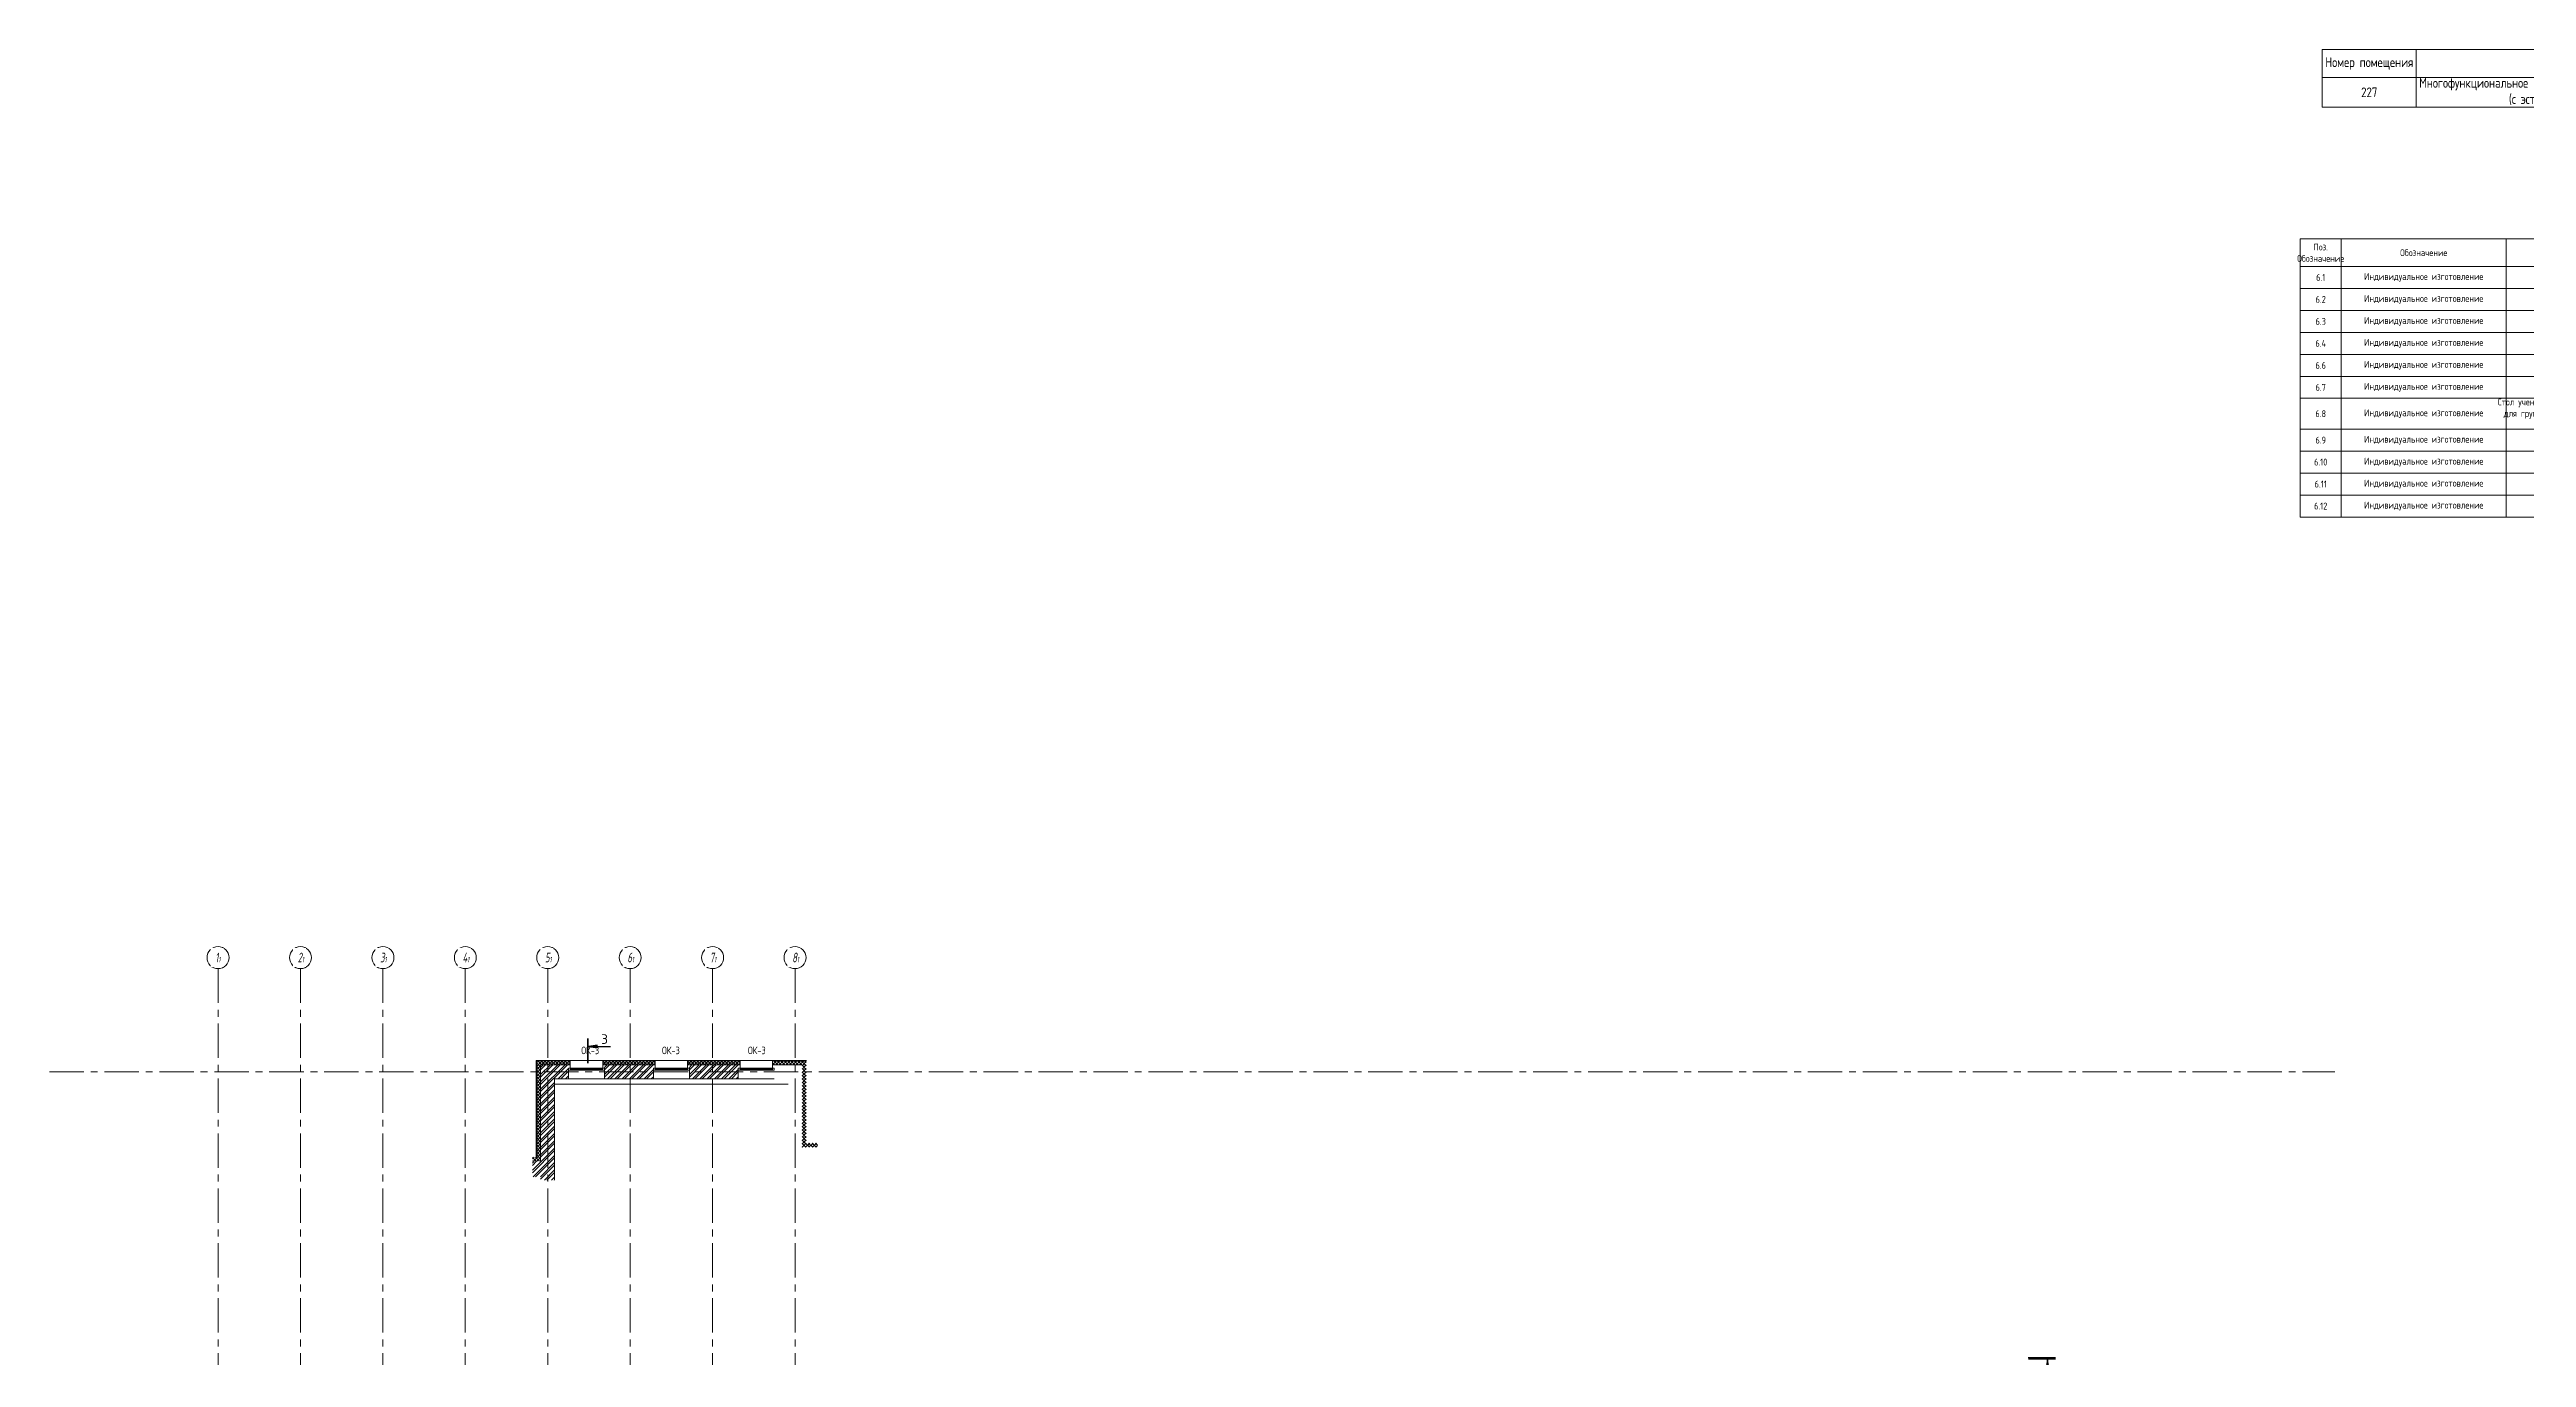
# Model space of a CAD drawing. Header units: millimetres. Extents: x 0 to 627661, y -95767 to 300888.
# Drawn here: x 481145 to 571299, y 40259 to 87868 of the extents above; entities that cross this region are included whole.
import ezdxf

# ---------------------------------------------------------------- set-up
doc = ezdxf.new("R2010")
doc.units = ezdxf.units.MM
doc.linetypes.add('CENTER', pattern=[2, 1.25, -0.25, 0.25, -0.25])
for name, color, linetype, lineweight in [('!М_Перегородки_пеноблок', 7, 'Continuous', 20), ('АР_Навесной фасад', 250, 'Continuous', 5), ('АР_Оси', 7, 'Continuous', 25), ('АР_Подоконники', 163, 'Continuous', 9), ('АР_Разрезы', 175, 'Continuous', 9), ('АР_Сущ Несущая стена', 250, 'Continuous', 50), ('АР_Утеплитель', 250, 'Continuous', 13), ('АР_Штриховка кирпич', 250, 'Continuous', 9), ('Маркировка ОКОН', 5, 'Continuous', 18), ('ТОНКАЯ', 253, 'Continuous', 0)]:
    doc.layers.add(name, color=color, linetype=linetype, lineweight=lineweight)
doc.layers.add('АР_новое окно', color=160, linetype='Continuous')
doc.styles.add('GOST type A', font='GOST.TTF')
doc.styles.add('METRO-STYLE', font='isocpeur.ttf', dxfattribs={"width": 0.9, "oblique": 15})
doc.styles.add('PDF ISOCPEUR', font='isocpeur.ttf')
doc.styles.get("Standard").update_dxf_attribs({"font": 'GOST.TTF'})
doc.styles.add('ГОСТ 2.304', font='CS_Gost2304.shx', dxfattribs={"oblique": 10})

# ---------------------------------------------------------------- blocks, each defined once
blk = doc.blocks.new('*T54')
at = {"color": 0, "linetype": 'ByBlock', "lineweight": 9, "ltscale": 100, "transparency": 16777216}
for p, q in [((0, 0), (18500, 0)), ((0, 0), (0, -10122)), ((1500, 0), (1500, -10122)), ((7500, 0), (7500, -10122)), ((15500, 0), (15500, -10122)), ((16500, 0), (16500, -10122)), ((18500, 0), (18500, -10122)), ((0, -1000), (18500, -1000)), ((0, -1800), (18500, -1800)), ((0, -2600), (18500, -2600)), ((0, -3400), (18500, -3400)), ((0, -4200), (18500, -4200)), ((0, -5000), (18500, -5000)), ((0, -5800), (18500, -5800)), ((0, -6922), (18500, -6922)), ((0, -7722), (18500, -7722)), ((0, -8522), (18500, -8522)), ((0, -9322), (18500, -9322)), ((0, -10122), (18500, -10122))]:
    blk.add_line(p, q, dxfattribs=at)
at = {"color": 0, "lineweight": 9, "ltscale": 100, "transparency": 16777216, "char_height": 250, "attachment_point": 5, "style": 'GOST type A'}
for s, insert, width in [('{\\W0.9;Поз. Обозначение}', (750, -500), 1497), ('Обозначение', (4500, -500), 5997), ('Наименование', (11500, -500), 7997), ('Кол.', (16000, -500), 997), ('Примечание', (17500, -500), 1997), ('{\\C256;6.1}', (750, -1400), 1497), ('146', (16000, -1400), 997), ('{\\fArial|b0|i0|c0;', (17500, -1400), 1997), ('{\\C256;6.2}', (750, -2200), 1497), ('1', (16000, -2200), 997), ('{\\fArial|b0|i0|c0;', (17500, -2200), 1997), ('{\\C256;6.3}', (750, -3000), 1497), ('Стол складной, мобильный 1500 мм', (11500, -3000), 7997), ('2', (16000, -3000), 997), ('{\\C256;6.4}', (750, -3800), 1497), ('{\\C256;6.6}', (750, -4600), 1497), ('Стол оператора (антивандальный)', (11500, -4600), 7997), ('Кресло для президиума', (11500, -3800), 7997), ('6', (16000, -3800), 997), ('1', (16000, -4600), 997), ('{\\C256;6.7}', (750, -5400), 1497), ('Кресло регулируемое', (11500, -5400), 7997), ('1', (16000, -5400), 997), ('{\\C256;6.8}', (750, -6361), 1497), ('Стол ученический одноместный с возможностью объединения для групповых занятий, регулируемый по высоте №5-№7 (тип 2)', (11500, -6361), 7997), ('15', (16000, -6361), 997), ('{\\C256;6.9}', (750, -7322), 1497), ('Стул на металлокаркасе (штабелируемый)', (11500, -7322), 7997), ('15', (16000, -7322), 997), ('{\\C256;6.10}', (750, -8122), 1497), ('Стол на высокой стойке^J', (11500, -8122), 7997), ('1', (16000, -8122), 997), ('{\\C256;6.11}', (750, -8922), 1497), ('Стул высокий', (11500, -8922), 7997), ('1', (16000, -8922), 997), ('6.12', (750, -9722), 1497), ('кресло складное штабелируемое', (11500, -9722), 7997), ('36', (16000, -9722), 997)]:
    blk.add_mtext(s, dxfattribs=dict(at, insert=insert, width=width))
at = {"color": 0, "lineweight": 9, "ltscale": 100, "transparency": 16777216, "char_height": 250, "attachment_point": 5}
for s, insert, width in [('Индивидуальное изготовление', (4500, -1400), 5997), ('Подушка для сидения тип 2', (11500, -1400), 7997), ('Индивидуальное изготовление', (4500, -2200), 5997), ('Трибуна', (11500, -2200), 7997), ('Индивидуальное изготовление', (4500, -3000), 5997), ('Индивидуальное изготовление', (4500, -3800), 5997), ('Индивидуальное изготовление', (4500, -4600), 5997), ('Индивидуальное изготовление', (4500, -5400), 5997), ('Индивидуальное изготовление', (4500, -6361), 5997), ('Индивидуальное изготовление', (4500, -7322), 5997), ('Индивидуальное изготовление', (4500, -8122), 5997), ('Индивидуальное изготовление', (4500, -8922), 5997), ('Индивидуальное изготовление', (4500, -9722), 5997)]:
    blk.add_mtext(s, dxfattribs=dict(at, insert=insert, width=width))
blk = doc.blocks.new('*U115')
at = {"layer": 'АР_новое окно', "lineweight": 9}
for p, q in [((0, 1310), (-70, 1310)), ((-70, 1310), (-70, 0)), ((-70, 0), (-70, 1310)), ((0, 1240), (-70, 1240)), ((-35, 1240), (-35, 70)), ((0, 1310), (0, 0)), ((0, 70), (-70, 70)), ((0, 0), (-70, 0))]:
    blk.add_line(p, q, dxfattribs=at)
blk = doc.blocks.new('*U113')
at = {"layer": 'АР_новое окно', "lineweight": 9}
for p, q in [((0, 1310), (-70, 1310)), ((-70, 1310), (-70, 0)), ((-70, 0), (-70, 1310)), ((0, 1240), (-70, 1240)), ((-35, 1240), (-35, 70)), ((0, 1310), (0, 0)), ((0, 70), (-70, 70)), ((0, 0), (-70, 0))]:
    blk.add_line(p, q, dxfattribs=at)
blk = doc.blocks.new('*U114')
at = {"layer": 'АР_новое окно', "lineweight": 9}
for p, q in [((0, 1310), (-70, 1310)), ((-70, 1310), (-70, 0)), ((-70, 0), (-70, 1310)), ((0, 1240), (-70, 1240)), ((-35, 1240), (-35, 70)), ((0, 1310), (0, 0)), ((0, 70), (-70, 70)), ((0, 0), (-70, 0))]:
    blk.add_line(p, q, dxfattribs=at)
blk = doc.blocks.new('A$C60573c2e')
at = {"layer": 'АР_Разрезы', "ltscale": 100}
h = blk.add_hatch(color=5, dxfattribs=at)
h.dxf.hatch_style = 1
h.paths.add_polyline_path([(13494, 917), (13424, 917), (13424, 1821), (13494, 1821)])
h.paths.add_polyline_path([(13795, 1471), (13494, 1521), (13795, 1521)])
h.paths.add_polyline_path([(13795, 1521), (13494, 1521), (13795, 1571)])
h = blk.add_hatch(color=5, dxfattribs=at)
h.dxf.hatch_style = 1
h.paths.add_polyline_path([(65884, -9869), (65884, -9799), (66884, -9799), (66884, -9869)])
h.paths.add_polyline_path([(66534, -10170), (66584, -9869), (66584, -10170)])
h.paths.add_polyline_path([(66584, -10170), (66584, -9869), (66634, -10170)])
h = blk.add_hatch(color=5, dxfattribs=at)
h.dxf.hatch_style = 1
h.paths.add_polyline_path([(-689, -12469), (-689, -12399), (-1689, -12399), (-1689, -12469)])
h.paths.add_polyline_path([(-1339, -12769), (-1389, -12469), (-1389, -12769)])
h.paths.add_polyline_path([(-1389, -12769), (-1389, -12469), (-1440, -12769)])
h = blk.add_hatch(color=5, dxfattribs=at)
h.dxf.hatch_style = 1
h.paths.add_polyline_path([(22341, -37642), (22411, -37642), (22411, -36642), (22341, -36642)])
h.paths.add_polyline_path([(22040, -36993), (22341, -36942), (22040, -36942)])
h.paths.add_polyline_path([(22040, -36942), (22341, -36942), (22040, -36892)])
h = blk.add_hatch(color=5, dxfattribs=at)
h.dxf.hatch_style = 1
h.paths.add_polyline_path([(59699, -43275), (59769, -43275), (59769, -42275), (59699, -42275)])
h.paths.add_polyline_path([(59398, -42625), (59699, -42575), (59398, -42575)])
h.paths.add_polyline_path([(59398, -42575), (59699, -42575), (59398, -42525)])
h = blk.add_hatch(color=5, dxfattribs=at)
h.dxf.hatch_style = 1
h.paths.add_polyline_path([(7699, -50578), (7629, -50578), (7629, -51578), (7699, -51578)])
h.paths.add_polyline_path([(7999, -51228), (7699, -51278), (7999, -51278)])
h.paths.add_polyline_path([(7999, -51278), (7699, -51278), (7999, -51328)])
h = blk.add_hatch(color=5, dxfattribs=at)
h.dxf.hatch_style = 1
h.paths.add_polyline_path([(59606, -71214), (59676, -71214), (59676, -72214), (59606, -72214)])
h.paths.add_polyline_path([(59306, -71864), (59606, -71914), (59306, -71914)])
h.paths.add_polyline_path([(59306, -71914), (59606, -71914), (59306, -71964)])
h = blk.add_hatch(color=5, dxfattribs=at)
h.dxf.hatch_style = 1
h.paths.add_polyline_path([(22341, -71965), (22411, -71965), (22411, -72965), (22341, -72965)])
h.paths.add_polyline_path([(22040, -72614), (22341, -72665), (22040, -72665)])
h.paths.add_polyline_path([(22040, -72665), (22341, -72665), (22040, -72715)])
at = {"layer": 'АР_Разрезы', "color": 5, "lineweight": 25, "ltscale": 100}
for p, q in [((13795, 1571), (13494, 1521)), ((13494, 1521), (13795, 1471)), ((13795, 1471), (13795, 1571)), ((65884, -9799, -2792), (66884, -9799, -2792)), ((66584, -9869, -2792), (66534, -10170, -2792)), ((66634, -10170, -2792), (66584, -9869, -2792)), ((66534, -10170, -2792), (66634, -10170, -2792)), ((-689, -12399, -2792), (-1689, -12399, -2792)), ((-1440, -12769, -2792), (-1389, -12469, -2792)), ((-1389, -12469, -2792), (-1339, -12769, -2792)), ((-1339, -12769, -2792), (-1440, -12769, -2792)), ((22341, -36942), (22040, -36892)), ((22040, -36892), (22040, -36993)), ((22040, -36993), (22341, -36942)), ((59699, -42575), (59398, -42525)), ((59398, -42525), (59398, -42625)), ((7629, -50578), (7629, -51578)), ((7699, -51278), (7999, -51228)), ((7999, -51328), (7699, -51278)), ((7999, -51228), (7999, -51328)), ((59606, -72214), (59606, -71214)), ((59676, -71214), (59676, -72214)), ((22341, -72965), (22341, -71965)), ((22411, -71965), (22411, -72965)), ((59606, -71914), (59306, -71864)), ((59306, -71864), (59306, -71964)), ((59306, -71964), (59606, -71914)), ((22341, -72665), (22040, -72614)), ((22040, -72614), (22040, -72715)), ((22040, -72715), (22341, -72665)), ((22411, -72965), (22341, -72965)), ((59676, -72214), (59606, -72214))]:
    blk.add_line(p, q, dxfattribs=at)
for points, elevation in [([(13494, 1521), (14278, 1521)], 0), ([(66584, -9869), (66584, -10653)], -2792), ([(-1389, -12469), (-1389, -13252)], -2792), ([(22341, -36942), (21557, -36942)], 0), ([(7699, -51278), (8483, -51278)], 0), ([(22341, -72665), (21557, -72665)], 0)]:
    blk.add_lwpolyline(points, dxfattribs=dict(at, elevation=elevation))
for points in [[(59699, -42575), (58915, -42575)], [(59606, -71914), (58822, -71914)]]:
    blk.add_lwpolyline(points, dxfattribs=at)
at = {"layer": 'АР_Разрезы', "color": 5, "lineweight": 25, "ltscale": 100, "char_height": 350, "width": 583.33, "style": 'METRO-STYLE'}
for s, insert, attachment_point in [('{\\Q0;\\W1;3}', (13944, 1621), 7), ('{\\Q0;\\W1;4}', (66905, -10319, -2792), 3), ('{\\Q0;\\W1;4}', (-1710, -12919, -2792), 1), ('{\\Q0;\\W1;2}', (21891, -36413), 3), ('{\\Q0;\\W1;1}', (59249, -42045), 3), ('{\\Q0;\\W1;3}', (8149, -51378), 1), ('{\\Q0;\\W1;1}', (59156, -72014), 3), ('{\\Q0;\\W1;2}', (21891, -72765), 3)]:
    blk.add_mtext(s, dxfattribs=dict(at, insert=insert, attachment_point=attachment_point))
blk = doc.blocks.new('*T117')
at = {"color": 0, "linetype": 'ByBlock', "lineweight": 9, "ltscale": 100, "transparency": 16777216}
for p, q in [((0, 0), (17814, 0)), ((0, 0), (0, -2094)), ((3420, 0), (3420, -2094)), ((14995, 0), (14995, -2094)), ((17814, 0), (17814, -2094)), ((0, -1019), (17814, -1019)), ((0, -2094), (17814, -2094))]:
    blk.add_line(p, q, dxfattribs=at)
at = {"color": 0, "lineweight": 9, "ltscale": 100, "transparency": 16777216, "attachment_point": 5, "style": 'GOST type A'}
for s, insert, char_height, width in [('Номер помещения', (1710, -510), 353.36, 3415.93), ('Наименование', (9208, -510), 353.36, 11570.98), ('Площадь', (16405, -510), 353.4, 2814.1)]:
    blk.add_mtext(s, dxfattribs=dict(at, insert=insert, char_height=char_height, width=width))
at = {"color": 0, "lineweight": 9, "ltscale": 100, "transparency": 16777216, "attachment_point": 5}
for s, insert, char_height, width in [('227', (1710, -1557), 353.4, 3415.93), ('Многофункциональное пространство с функцией актового зала (с эстрадой в уровне пола)', (9208, -1557), 353.36, 11570.98), ('272.39', (16405, -1557), 300, 2814.1)]:
    blk.add_mtext(s, dxfattribs=dict(at, insert=insert, char_height=char_height, width=width))

msp = doc.modelspace()

# ---------------------------------------------------------------- hatches: boundary and pattern name
at = {"layer": '!М_Перегородки_пеноблок', "ltscale": 100}
h = msp.add_hatch(dxfattribs=at)
h.set_pattern_fill('БЕТОННАЯ ПОДГОТОВКА', color=256, scale=100, style=0, pattern_type=2)
h.set_pattern_definition([(45, (150, 150), (0, 1000), [141.4, -282.8, 70.7, -424.3, 141.4, -353.61356]), (135, (800, 200), (-1000, 9e-14), [141.4, -212.1, 70.7, -353.6, 141.4, -495.01356]), (63.43495, (0, 0), (5e-08, 1000), [111.8, -447.2, 111.8, -447.234, 0, 0]), (116.56505, (0, 0), (-4e-07, 1000), [111.8, -447.2, 111.8, -447.234, 0, 0]), (0, (0, 100), (0, 1000), [50, -400, 100, -400, 50, 0]), (0, (0, 250), (0, 1000), [-150, 100, -400, 0, -350, 0]), (0, (0, 300), (0, 1000), [-400, 0, -300, 100, -200, 0]), (0, (0, 450), (0, 1000), [-200, 0, -250, 100, -450, 0]), (0, (0, 600), (0, 1000), [-200, 100, -400, 100, -200, 0]), (0, (0, 850), (0, 1000), [-150, 100, -200, 0, -550, 0]), (0, (0, 900), (0, 1000), [-200, 0, -600, 100, -100, 0]), (90, (50, 200), (-1000, 6e-14), [-300, 0, -300, 0, -400, 0]), (90, (150, 0), (-1000, 6e-14), [-150, 100, -400, 0, -350, 0]), (90, (250, 0), (-1000, 6e-14), [-400, 0, -350, 100, -150, 0]), (90, (800, 0), (-1000, 6e-14), [-200, 100, -500, 100, -100, 0]), (90, (100, 100), (-1000, 6e-14), [-300, 0, -350, 0, -350, 0]), (90, (200, 100), (-1000, 6e-14), [-250, 0, -550, 0, -200, 0]), (90, (300, 150), (-1000, 6e-14), [-500, 0, -150, 0, -350, 0]), (90, (350, 50), (-1000, 6e-14), [-450, 0, -200, 0, -250, 0]), (90, (450, 200), (-1000, 6e-14), [-400, 0, -150, 0, -400, 0]), (90, (500, 250), (-1000, 6e-14), [-450, 0, -200, 0, -350, 0]), (90, (550, 0), (-1000, 6e-14), [-600, 0, -250, 0, -150, 0]), (90, (600, 150), (-1000, 6e-14), [-200, 0, -400, 0, -400, 0]), (90, (650, 100), (-1000, 6e-14), [-450, 0, -250, 0, -300, 0]), (90, (700, 50), (-1000, 6e-14), [-400, 0, -300, 0, -300, 0]), (90, (800, 100), (-1000, 6e-14), [-300, 0, -300, 0, -400, 0]), (90, (900, 150), (-1000, 6e-14), [-400, 0, -200, 0, -400, 0]), (90, (950, 200), (-1000, 6e-14), [-150, 0, -600, 0, -250, 0])])
h.paths.add_polyline_path([(488146.4, 58591.4), (488146.4, 58591.4), (488026.4, 58591.4), (488026.4, 58591.4)], flags=0)
at = {"layer": 'АР_Утеплитель', "lineweight": 9, "ltscale": 100}
h = msp.add_hatch(dxfattribs=at)
h.set_pattern_fill('ANSI37', color=256, scale=700)
h.set_pattern_definition([(45, (-478271.04, 86803.745), (-61.871843, 61.871843), []), (135, (-478271.04, 86803.745), (-61.871843, -61.871843), [])])
h.paths.add_polyline_path([(500098.9, 50911.6), (499018.9, 50911.6), (499018.9, 47401.8), (498718.9, 47401.8), (498718.9, 47551.8), (498868.9, 47551.8), (498868.9, 51061.6), (500098.9, 51061.6)])
h = msp.add_hatch(dxfattribs=at)
h.set_pattern_fill('ANSI37', color=256, scale=700)
h.set_pattern_definition([(45, (-475181.04, 86803.745), (-61.871843, 61.871843), []), (135, (-475181.04, 86803.745), (-61.871843, -61.871843), [])])
h.paths.add_polyline_path([(503188.9, 50911.6), (501278.9, 50911.6), (501278.9, 51061.6), (503188.9, 51061.6)])
h = msp.add_hatch(dxfattribs=at)
h.set_pattern_fill('ANSI37', color=256, scale=700)
h.set_pattern_definition([(45, (-472091.04, 86803.745), (-61.871843, 61.871843), []), (135, (-472091.04, 86803.745), (-61.871843, -61.871843), [])])
h.paths.add_polyline_path([(506278.9, 50911.6), (504368.9, 50911.6), (504368.9, 51061.6), (506278.9, 51061.6)])
h = msp.add_hatch(dxfattribs=at)
h.set_pattern_fill('ANSI37', color=256, scale=700)
h.set_pattern_definition([(45, (-469276.04, 83803.745), (-61.871843, 61.871843), []), (135, (-469276.04, 83803.745), (-61.871843, -61.871843), [])])
h.paths.add_polyline_path([(509093.9, 47911.6), (508538.9, 47911.6), (508538.9, 50911.6), (507458.9, 50911.6), (507458.9, 51061.6), (508688.9, 51061.6), (508688.9, 48061.6), (509093.9, 48061.6)])
at = {"layer": 'АР_Штриховка кирпич', "lineweight": 9, "ltscale": 100}
h = msp.add_hatch(dxfattribs=at)
h.set_pattern_fill('ANSI32', color=256, scale=500)
h.set_pattern_definition([(45, (-499260.72, 87477.78), (-132.58252, 132.58252), []), (45, (-499172.33, 87477.78), (-132.58252, 132.58252), [])])
h.paths.add_polyline_path([(500033.9, 50911.6), (499018.9, 50911.6), (499018.9, 47401.8), (498718.9, 47401.8), (498718.9, 46834.9), (499018.9, 46834.9), (499018.9, 46711.6), (499528.9, 46711.6), (499528.9, 50401.6), (500033.9, 50401.6)])
h = msp.add_hatch(dxfattribs=at)
h.set_pattern_fill('ANSI32', color=256, scale=500)
h.set_pattern_definition([(45, (-496935.72, 87477.78), (-132.58252, 132.58252), []), (45, (-496847.33, 87477.78), (-132.58252, 132.58252), [])])
h.paths.add_polyline_path([(503123.9, 50911.6), (501343.9, 50911.6), (501343.9, 50401.6), (503123.9, 50401.6)])
h = msp.add_hatch(dxfattribs=at)
h.set_pattern_fill('ANSI32', color=256, scale=500)
h.set_pattern_definition([(45, (-493845.72, 87477.78), (-132.58252, 132.58252), []), (45, (-493757.33, 87477.78), (-132.58252, 132.58252), [])])
h.paths.add_polyline_path([(506213.9, 50911.6), (504433.9, 50911.6), (504433.9, 50401.6), (506213.9, 50401.6)])

# ---------------------------------------------------------------- linework, layer by layer
at = {"layer": 'АР_Навесной фасад', "lineweight": 9, "ltscale": 100}
for p, q in [((498858.9, 51071.6), (498858.9, 47561.8)), ((498858.9, 51071.6), (508698.9, 51071.6)), ((498868.9, 51061.6), (498868.9, 47551.8)), ((498868.9, 51061.6), (500098.9, 51061.6)), ((501278.9, 51061.6), (503188.9, 51061.6)), ((504368.9, 51061.6), (506278.9, 51061.6)), ((507458.9, 51061.6), (508688.9, 51061.6))]:
    msp.add_line(p, q, dxfattribs=at)
for points in [[(500098.9, 50911.6), (500098.9, 51071.6)], [(501278.9, 50911.6), (501278.9, 51071.6)], [(503188.9, 50911.6), (503188.9, 51071.6)], [(504368.9, 50911.6), (504368.9, 51071.6)], [(506278.9, 50911.6), (506278.9, 51071.6)], [(507458.9, 50911.6), (507458.9, 51071.6)]]:
    msp.add_lwpolyline(points, dxfattribs=at)
at = {"layer": 'АР_новое окно', "lineweight": 9}
for p, q in [((500033.9, 50401.6), (501343.9, 50401.6)), ((503123.9, 50401.6), (504433.9, 50401.6)), ((506213.9, 50401.6), (507523.9, 50401.6))]:
    msp.add_line(p, q, dxfattribs=at)
at = {"layer": 'АР_Оси', "linetype": 'CENTER', "lineweight": 9, "ltscale": 1000}
for p, q in [((487278.9, 54414.1), (487278.9, -1318.3)), ((490278.9, 54414.1), (490278.9, -1318.3)), ((493278.9, 54414.1), (493278.9, -1318.3)), ((496278.9, 54414.1), (496278.9, -1318.3)), ((499278.9, 54414.1), (499278.9, -1318.3)), ((502278.9, 54414.1), (502278.9, -1318.3)), ((505278.9, 54414.1), (505278.9, -1318.3)), ((508278.9, 54414.1), (508278.9, -1318.3)), ((481145.2, 50651.6), (564323.6, 50651.6))]:
    msp.add_line(p, q, dxfattribs=at)
at = {"layer": 'АР_Оси', "lineweight": 9, "ltscale": 0.5}
for centre in [(487278.9, 54814.1), (490278.9, 54814.1), (493278.9, 54814.1), (496278.9, 54814.1), (499278.9, 54814.1), (502278.9, 54814.1), (505278.9, 54814.1), (508278.9, 54814.1)]:
    msp.add_circle(centre, 400, dxfattribs=at)
at = {"layer": 'АР_Подоконники', "lineweight": 9, "ltscale": 100}
msp.add_line((499528.9, 50201.6), (508028.9, 50201.6), dxfattribs=at)
at = {"layer": 'АР_Сущ Несущая стена', "lineweight": 9, "ltscale": 100}
for p, q in [((499018.9, 50911.6), (499018.9, 47401.8)), ((499018.9, 50911.6), (500098.9, 50911.6)), ((500033.9, 50792.7), (500033.9, 50401.6)), ((500033.9, 50792.7), (500098.9, 50792.7)), ((500033.9, 50792.7), (501343.9, 50792.7)), ((500098.9, 50792.7), (500098.9, 50911.6)), ((501278.9, 50911.6), (503188.9, 50911.6)), ((501278.9, 50792.7), (501278.9, 50911.6)), ((501278.9, 50792.7), (501343.9, 50792.7)), ((501343.9, 50792.7), (501343.9, 50401.6)), ((503123.9, 50792.7), (503123.9, 50401.6)), ((503123.9, 50792.7), (503188.9, 50792.7)), ((503123.9, 50792.7), (504433.9, 50792.7)), ((503188.9, 50792.7), (503188.9, 50911.6)), ((504368.9, 50911.6), (506278.9, 50911.6)), ((504368.9, 50792.7), (504368.9, 50911.6)), ((504368.9, 50792.7), (504433.9, 50792.7)), ((504433.9, 50792.7), (504433.9, 50401.6)), ((506213.9, 50792.7), (506213.9, 50401.6)), ((506213.9, 50792.7), (506278.9, 50792.7)), ((506213.9, 50792.7), (507523.9, 50792.7)), ((506278.9, 50792.7), (506278.9, 50911.6)), ((507458.9, 50911.6), (508538.9, 50911.6)), ((507458.9, 50792.7), (507458.9, 50911.6)), ((499528.9, 50401.6), (499528.9, 46711.6)), ((499528.9, 50401.6), (500033.9, 50401.6)), ((501343.9, 50401.6), (503123.9, 50401.6)), ((504433.9, 50401.6), (506213.9, 50401.6))]:
    msp.add_line(p, q, dxfattribs=at)

# ---------------------------------------------------------------- block references
for name, p in [('*T117', (563868.1, 87868.2)), ('*T54', (563060.1, 80972.2))]:
    msp.add_blockref(name, p)
at = {"layer": 'АР_новое окно', "lineweight": 9, "xscale": -1, "rotation": 90}
for name, p in [('*U114', (501343.9, 50722.7)), ('*U113', (504433.9, 50722.7)), ('*U115', (507523.9, 50722.7))]:
    msp.add_blockref(name, p, dxfattribs=at)
at = {"layer": 'ТОНКАЯ', "color": 31, "lineweight": 9, "ltscale": 100, "true_color": 0xfecc66}
msp.add_blockref('A$C60573c2e', (487278.9, 50052.7), dxfattribs=at)

# ---------------------------------------------------------------- texts
at = {"layer": 'Маркировка ОКОН', "lineweight": 9, "char_height": 275.423, "attachment_point": 9, "rotation": 359.997787, "style": 'PDF ISOCPEUR'}
for insert in [(501148.7, 51297.2), (504085.1, 51297.2), (507213.3, 51297.2)]:
    msp.add_mtext('{\\W0.8;ОК-3}', dxfattribs=dict(at, insert=insert))

# ---------------------------------------------------------------- next in the draw order: texts
at = {"layer": 'АР_Оси', "lineweight": 9, "char_height": 350, "width": 123.867, "attachment_point": 1, "line_spacing_factor": 1.149209, "style": 'ГОСТ 2.304', "bg_fill": 2}
for s, insert in [('{\\W0.8;1\\H0.57143x;1}', (487179.1, 54991.8)), ('{\\W0.8;2\\H0.57143x;1}', (490179.1, 54991.8)), ('{\\W0.8;3\\H0.57143x;1}', (493179.1, 54991.8)), ('{\\W0.8;4\\H0.57143x;1}', (496179.1, 54991.8)), ('{\\W0.8;5\\H0.57143x;1}', (499179.1, 54991.8)), ('{\\W0.8;6\\H0.57143x;1}', (502179.1, 54991.8)), ('{\\W0.8;7\\H0.57143x;1}', (505179.1, 54991.8)), ('{\\W0.8;8\\H0.57143x;1}', (508179.1, 54991.8))]:
    msp.add_mtext(s, dxfattribs=dict(at, insert=insert))

doc.saveas('drawing.dxf')
